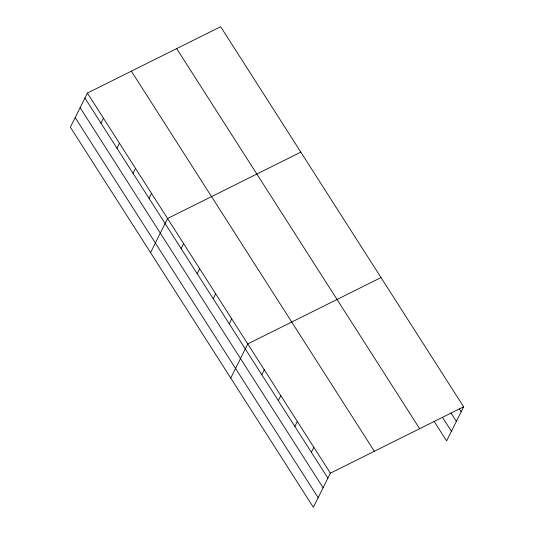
<?xml version="1.0" encoding="UTF-8"?>
<svg xmlns="http://www.w3.org/2000/svg" width="534" height="534" viewBox="0 0 534 534"><rect width="100%" height="100%" fill="white"/><g stroke="black" fill="none" stroke-linecap="round" stroke-linejoin="round"><path stroke-width="0.8" d="M87.389 93.076L70.375 127.205L313.358 507.3L330.372 473.171L463.625 406.795L220.642 26.7L87.389 93.076L330.372 473.171M100.946 123.134L103.422 118.161M116.986 148.218L119.462 143.245M133.019 173.303L135.502 168.33M149.059 198.388L151.536 193.421M150.555 252.635L167.576 218.506L300.829 152.13M181.133 248.564L183.609 243.591M197.166 273.648L199.649 268.675M213.206 298.733L215.683 293.767M229.24 323.824L231.723 318.851M230.741 378.065L247.756 343.936L381.016 277.567M261.8 374.755L264.283 369.782M278.327 400.6L280.804 395.627M294.848 426.446L297.325 421.473M311.369 452.291L313.852 447.325M463.625 406.795L446.611 440.924L434.109 421.366M459.36 408.971L461.149 411.767M450.996 413.009L456.35 421.393M442.479 417.334L451.41 431.305M176.667 48.601L419.657 428.702M131.364 71.169L374.347 451.263M84.913 98.042L327.896 478.144M80.113 107.668L323.097 487.762M75.167 117.58L318.157 497.675"/></g></svg>
